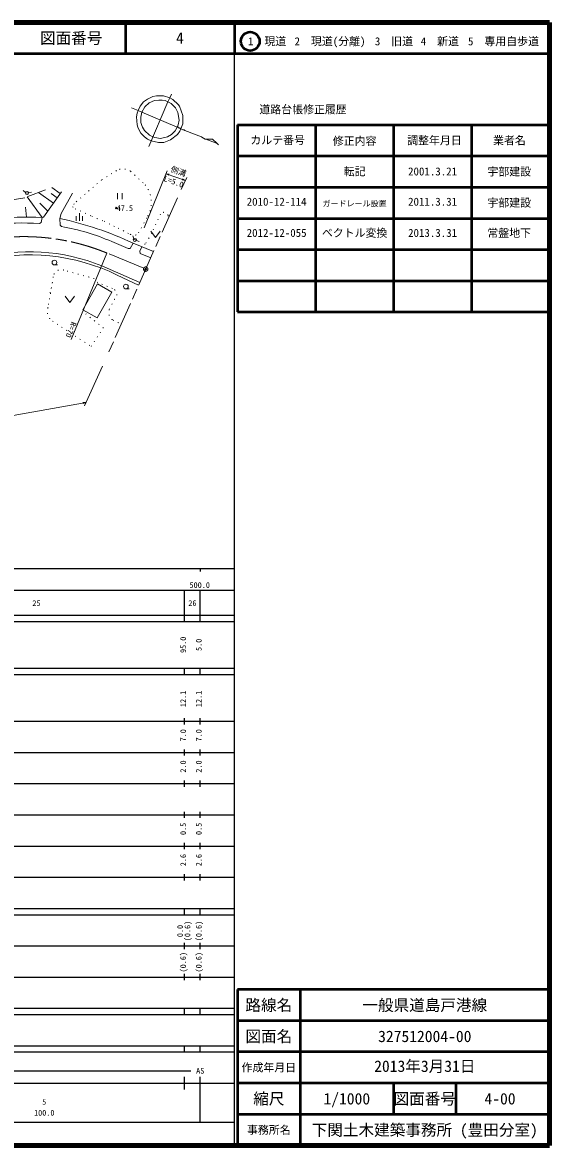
# Model space of a CAD drawing. Units: millimetres, scale not verified. Extents: x 40000 to 680000, y 20000 to 380000.
# Drawn here: x 511009 to 680000, y 20000 to 380000 of the extents above; entities that cross this region are included whole.
import ezdxf
from ezdxf.enums import TextEntityAlignment as Align

# ---------------------------------------------------------------- set-up
doc = ezdxf.new("R2010")
doc.units = ezdxf.units.MM
doc.header["$LTSCALE"] = 1000
doc.header["$PDMODE"] = 32
doc.header["$PDSIZE"] = 500
for name, pattern in [('CHAIN', [18.5, 12, -1.5, 3.5, -1.5]), ('DASHED', [7.5, 6, -1.5]), ('DOTTED', [1.75, 0.25, -1.5])]:
    doc.linetypes.add(name, pattern=pattern)
for name, color, linetype, lineweight in [('M-BGD', 7, 'Continuous', 13), ('M-BMK', 2, 'CHAIN', 13), ('M-STR-HTXT', 7, 'Continuous', 13), ('M-STR-STRC', 7, 'Continuous', 13), ('M-TTL', 2, 'Continuous', 140), ('M-TTL-BAND', 7, 'Continuous', 25), ('M-TTL-FRAM', 2, 'Continuous', 50), ('M-TTL-LINE', 7, 'Continuous', 50)]:
    doc.layers.add(name, color=color, linetype=linetype, lineweight=lineweight)
doc.layers.add('M-OTRS', color=6, linetype='Continuous')
doc.layers.add('M-TTL-TXT', color=7, linetype='Continuous')
doc.styles.add('ＭＳ ゴシック', font='')
doc.styles.get('ＭＳ ゴシック').set_extended_font_data('MS Gothic')

# ---------------------------------------------------------------- blocks, each defined once
blk = doc.blocks.new('電話柱1')
at = {"color": 7, "linetype": 'Continuous', "lineweight": 13}
for p, q in [((-1.203, 0.848), (-0.496, 0.14)), ((-0.516, 0.002), (0.484, 0.002)), ((1.475, 0.164), (0.478, 0.078))]:
    blk.add_line(p, q, dxfattribs=at)
blk.add_circle((-0.016, 0.002), 0.5, dxfattribs=at)
blk = doc.blocks.new('畑')
at = {"color": 7, "linetype": 'Continuous', "lineweight": 13}
for p, q in [((-1.5, 2), (0, 0)), ((0, 0), (1.5, 2))]:
    blk.add_line(p, q, dxfattribs=at)
blk = doc.blocks.new('荒地')
at = {"color": 7, "linetype": 'Continuous', "lineweight": 13}
for p, q in [((-1, 1.5), (-1, 0)), ((0, 0), (0, 2.5)), ((1, 1.5), (1, 0))]:
    blk.add_line(p, q, dxfattribs=at)
blk = doc.blocks.new('田')
at = {"color": 7, "linetype": 'Continuous', "lineweight": 13}
for p, q in [((-0.75, 2), (-0.75, 0)), ((0.75, 0), (0.75, 2))]:
    blk.add_line(p, q, dxfattribs=at)
blk = doc.blocks.new('広葉樹林')
at = {"color": 7, "linetype": 'Continuous', "lineweight": 13}
blk.add_line((0, 0), (1, 0), dxfattribs=at)
blk.add_circle((0, 0.75), 0.75, dxfattribs=at)
blk = doc.blocks.new('open_arrow')
at = {"color": 0, "linetype": 'Continuous', "lineweight": -2}
blk.add_lwpolyline([(7.5, 1.25), (0, 0), (7.5, -1.25)], dxfattribs=at)

msp = doc.modelspace()

# ---------------------------------------------------------------- linework, layer by layer
at = {"layer": 'M-BGD'}
for p, q in [((558744, 357065), (558236, 355880)), ((557644, 354525), (551508, 340208)), ((558236, 355880), (557644, 354525)), ((545960, 352663), (548076, 351816)), ((548076, 351816), (549262, 351223)), ((549262, 351223), (560607, 346482)), ((569836, 342587), (573392, 341233)), ((573392, 341233), (573900, 340809)), ((517289, 317452), (512562, 324126)), ((520913, 322053), (516177, 325507)), ((517782, 317622), (523526, 325752)), ((522163, 323822), (520260, 325209)), ((523131, 325193), (520459, 327142)), ((523466, 318755), (527015, 325331)), ((512352, 317637), (512001, 320754)), ((519117, 319512), (516575, 322090)), ((517289, 317452), (517782, 317622)), ((523005, 317201), (523466, 318755)), ((546469, 309293), (553037, 306588)), ((548625, 296665), (536497, 301995)), ((548214, 295740), (541359, 299043)), ((519837, 293427), (520007, 293427))]:
    msp.add_line(p, q, dxfattribs=at)
at = {"layer": 'M-BGD', "linetype": 'DOTTED'}
for p, q in [((541135, 332497), (536403, 329529)), ((545666, 332296), (550358, 327965)), ((536403, 329529), (527541, 321910)), ((527541, 321910), (527060, 320948)), ((527060, 320948), (527902, 320306)), ((527902, 320306), (533275, 317860)), ((533275, 317860), (537205, 316256)), ((548233, 312567), (551160, 317900)), ((555250, 318542), (552483, 312486)), ((557677, 318172), (557846, 317406)), ((537205, 316256), (541696, 314050)), ((541696, 314050), (545586, 312085)), ((552483, 312486), (550358, 308918)), ((550358, 308918), (549035, 308837)), ((534037, 297890), (524253, 300617)), ((520884, 298451), (519200, 288587)), ((535160, 296607), (534037, 297890)), ((539892, 294682), (535160, 296607)), ((538849, 288025), (540373, 291153)), ((536925, 282090), (531311, 286582)), ((540052, 284577), (543138, 283141)), ((520644, 284256), (532995, 276156)), ((532995, 276156), (536925, 282090))]:
    msp.add_line(p, q, dxfattribs=at)
at = {"layer": 'M-BGD', "linetype": 'DASHED'}
for p, q in [((518376, 326346), (511759, 323820)), ((511759, 323820), (507669, 323098))]:
    msp.add_line(p, q, dxfattribs=at)
at = {"layer": 'M-BGD', "linetype": 'CHAIN'}
msp.add_line((560674, 323768), (538331, 273511), dxfattribs=at)
at = {"layer": 'M-BGD'}
for points in [[(558236, 355880), (556204, 356473), (554003, 356473), (552818, 356219), (551124, 355457), (549854, 354525), (548754, 353171), (548076, 351816)], [(557644, 354525), (556797, 354949), (555781, 355118), (554680, 355118), (553326, 354949), (551632, 354187), (550278, 352917), (549262, 351223)], [(557644, 354525), (558660, 354017), (560099, 352663), (560861, 351139), (561200, 348683), (560946, 347159), (560607, 346482)], [(558236, 355880), (559252, 355287), (560946, 353679), (561369, 353171), (562470, 350207), (562385, 347498), (561792, 345889)], [(548076, 351816), (547738, 350969), (547568, 349699), (547738, 347159), (547992, 346397), (548500, 345297), (549008, 344535), (550108, 343349), (551124, 342587), (552225, 342079)], [(549262, 351223), (548923, 349615), (548923, 348683), (549008, 347921), (549262, 346990), (549516, 346397), (550108, 345381), (551717, 343857), (552818, 343349)], [(561792, 345889), (561454, 345127), (560692, 344111), (558490, 342333), (556289, 341571), (554596, 341571), (552225, 342079)], [(560607, 346482), (559930, 345297), (559422, 344704), (558744, 344111), (557559, 343349), (555273, 342841), (553410, 343095), (552818, 343349)], [(560607, 346482), (561030, 346397), (561200, 346143), (561538, 346143), (561792, 345889)], [(561792, 345889), (562385, 345635), (562808, 345635), (563062, 345381), (568396, 343349), (568481, 343180), (569582, 342587), (569836, 342587)], [(569836, 342587), (571952, 342587), (573392, 341233)]]:
    msp.add_lwpolyline(points, dxfattribs=at)
msp.add_lwpolyline([(534980, 285278), (530354, 287909), (535060, 296186), (539686, 293555)], close=True, dxfattribs=at)
at = {"layer": 'M-BGD', "linetype": 'DOTTED'}
for centre, radius, start, end in [((543243, 328824), 4234, 55.08167, 119.85121), ((543400, 322346), 8944, 330.18919, 38.92236), ((556379, 317803), 1349, 15.88899, 146.79969), ((546683, 313571), 1847, 233.55953, 327.05016), ((523425, 298202), 2553, 71.0808, 174.38965), ((539331, 292808), 1956, 302.1955, 73.33483), ((522769, 287370), 3770, 161.17966, 235.69024), ((541599, 287050), 2917, 160.47699, 237.98436)]:
    msp.add_arc(centre, radius, start, end, dxfattribs=at)
at = {"layer": 'M-BGD'}
for centre, radius, start, end in [((511711, 234715), 82925, 86.1382, 108.1495), ((498603, 206029), 113819, 65.13081, 77.61986), ((513131, 243859), 62656, 68.10363, 104.82602), ((513357, 241525), 63973, 64.04157, 104.33504)]:
    msp.add_arc(centre, radius, start, end, dxfattribs=at)
msp.add_point((541074, 320504), dxfattribs=at)
at = {"layer": 'M-BMK'}
msp.add_line((549872, 301193), (538095, 306080), dxfattribs=at)
msp.add_circle((550518, 300924), 700, dxfattribs=at)
msp.add_arc((511450, 241350), 70000, 67.62588, 108.84917, dxfattribs=at)
at = {"layer": 'M-OTRS'}
msp.add_point((550518, 300924), dxfattribs=at)
at = {"layer": 'M-STR-HTXT'}
for p, q in [((550067, 314161), (557420, 332451)), ((557046, 331522), (563255, 329373)), ((561929, 326493), (563675, 330286)), ((538095, 306080), (526676, 278339)), ((536687, 269865), (530913, 257063)), ((394589, 234137), (531405, 258152))]:
    msp.add_line(p, q, dxfattribs=at)
at = {"layer": 'M-STR-STRC'}
for p, q in [((517040, 315847), (517296, 317452)), ((523125, 315075), (523005, 317201)), ((516425, 315516), (517040, 315847)), ((523503, 314618), (523125, 315075)), ((544945, 307566), (539623, 309777)), ((544945, 307566), (545536, 307566)), ((545536, 307566), (546469, 309293)), ((549300, 308127), (548599, 306719)), ((548599, 306719), (548760, 305985)), ((552144, 304581), (548760, 305985))]:
    msp.add_line(p, q, dxfattribs=at)
for start, end in [(85.5873, 109.64011), (66.61991, 79.94848)]:
    msp.add_arc((510846, 243212), 72519, start, end, dxfattribs=at)
at = {"layer": 'M-TTL'}
for p, q in [((680000, 380000), (40000, 380000)), ((680000, 20000), (680000, 380000)), ((40000, 20000), (680000, 20000))]:
    msp.add_line(p, q, dxfattribs=at)
at = {"layer": 'M-TTL-BAND'}
for p, q in [((579000, 20000), (579000, 370000)), ((40000, 205000), (579000, 205000)), ((568000, 205000), (568000, 204000)), ((68000, 198000), (579000, 198000)), ((563000, 188000), (563000, 198000)), ((568000, 188000), (568000, 198000)), ((40000, 190000), (579000, 190000)), ((40000, 188000), (579000, 188000)), ((40000, 173000), (579000, 173000)), ((563000, 171000), (563000, 173000)), ((568000, 171000), (568000, 173000)), ((40000, 171000), (579000, 171000)), ((40000, 156000), (579000, 156000)), ((563000, 155000), (563000, 157000)), ((568000, 155000), (568000, 157000)), ((46000, 146000), (579000, 146000)), ((563000, 145000), (563000, 147000)), ((568000, 145000), (568000, 147000)), ((563000, 135000), (563000, 137000)), ((568000, 135000), (568000, 137000)), ((52000, 136000), (579000, 136000)), ((46000, 126000), (579000, 126000)), ((563000, 125000), (563000, 127000)), ((568000, 125000), (568000, 127000)), ((52000, 116000), (579000, 116000)), ((563000, 115000), (563000, 117000)), ((568000, 115000), (568000, 117000)), ((46000, 106000), (579000, 106000)), ((563000, 105000), (563000, 107000)), ((568000, 105000), (568000, 107000)), ((40000, 96000), (579000, 96000)), ((40000, 94000), (579000, 94000)), ((563000, 94000), (563000, 96000)), ((568000, 94000), (568000, 96000)), ((49000, 84000), (579000, 84000)), ((563000, 83000), (563000, 85000)), ((568000, 83000), (568000, 85000)), ((40000, 74000), (579000, 74000)), ((563000, 73000), (563000, 75000)), ((568000, 73000), (568000, 75000)), ((40000, 64000), (579000, 64000)), ((40000, 62000), (579000, 62000)), ((563000, 62000), (563000, 64000)), ((568000, 62000), (568000, 64000)), ((40000, 52000), (579000, 52000)), ((563000, 50000), (563000, 52000)), ((568000, 50000), (568000, 52000)), ((40000, 50000), (579000, 50000)), ((71000, 44000), (565000, 44000)), ((40000, 40000), (579000, 40000)), ((563000, 38000), (563000, 42000)), ((568000, 27500), (568000, 42000)), ((68000, 27500), (579000, 27500))]:
    msp.add_line(p, q, dxfattribs=at)
at = {"layer": 'M-TTL-FRAM'}
for p, q in [((580000, 347197), (580000, 287197)), ((580000, 347197), (680000, 347197)), ((580000, 287197), (680000, 287197)), ((680000, 70000), (580000, 70000)), ((580000, 70000), (580000, 20000))]:
    msp.add_line(p, q, dxfattribs=at)
at = {"layer": 'M-TTL-LINE'}
for p, q in [((543997, 380000), (543997, 370000)), ((579000, 380000), (579000, 370000)), ((40000, 370000), (680000, 370000)), ((605000, 347197), (605000, 287197)), ((630000, 347197), (630000, 287197)), ((655000, 347197), (655000, 287197)), ((580000, 337197), (680000, 337197)), ((580000, 327197), (680000, 327197)), ((580000, 317197), (680000, 317197)), ((580000, 307197), (680000, 307197)), ((580000, 297197), (680000, 297197)), ((600000, 70000), (600000, 20000)), ((680000, 60000), (580000, 60000)), ((680000, 50000), (580000, 50000)), ((680000, 40000), (580000, 40000)), ((630000, 40000), (630000, 30000)), ((650000, 40000), (650000, 30000)), ((680000, 30000), (580000, 30000))]:
    msp.add_line(p, q, dxfattribs=at)
msp.add_circle((584031, 373958), 3000, dxfattribs=at)

# ---------------------------------------------------------------- block references
at = {"layer": 'M-BGD', "xscale": 1000, "yscale": 1000}
for p, rotation in [((512482, 325366), 3.81407), ((547069, 310288), 333.43495)]:
    msp.add_blockref('電話柱1', p, dxfattribs=dict(at, rotation=rotation))
for name, p in [('田', (542257, 323311)), ('荒地', (529264, 316413)), ('畑', (553645, 311120)), ('広葉樹林', (521244, 302298)), ('広葉樹林', (544182, 294599)), ('畑', (526217, 290268))]:
    msp.add_blockref(name, p, dxfattribs=at)
at = {"layer": 'M-STR-HTXT', "xscale": 133, "yscale": 133}
for p, rotation in [((557046, 331522), 340.9), ((563255, 329373), 160.9), ((531405, 258152), 190)]:
    msp.add_blockref('open_arrow', p, dxfattribs=dict(at, rotation=rotation))

# ---------------------------------------------------------------- texts
at = {"layer": 'M-BGD', "style": 'ＭＳ ゴシック'}
msp.add_text('47.5', height=1833, dxfattribs=at).set_placement((541234, 320504), align=Align.MIDDLE_LEFT)
at = {"layer": 'M-STR-HTXT', "style": 'ＭＳ ゴシック'}
for s, p in [('側溝', (560554, 330872)), ('L=5.0', (559011, 327606))]:
    msp.add_text(s, height=1833, rotation=340.089, dxfattribs=at).set_placement(p, align=Align.BOTTOM_CENTER)
msp.add_text('R=70', height=1833, rotation=247.626, dxfattribs=at).set_placement((524228, 279645), align=Align.BOTTOM_RIGHT)
at = {"layer": 'M-TTL-BAND', "style": 'ＭＳ ゴシック'}
for s, p in [('500.0', (567844, 198195)), ('25', (515500, 192405)), ('26', (565500, 192405)), ('AS', (568000, 42500)), ('5', (518000, 32523)), ('100.0', (518000, 29033))]:
    msp.add_text(s, height=1833, dxfattribs=at).set_placement(p, align=Align.BOTTOM_CENTER)
for s, p in [('95.0', (564000, 180500)), ('5.0', (569000, 180500)), ('12.1', (564000, 163174)), ('12.1', (569000, 163174)), ('7.0', (564000, 151500)), ('7.0', (569000, 151500)), ('2.0', (564000, 141500)), ('2.0', (569000, 141500)), ('0.5', (564000, 121500)), ('0.5', (569000, 121500)), ('2.6', (564000, 111500)), ('2.6', (569000, 111500)), ('0.0', (563000, 88764)), ('(0.6)', (565370, 88764)), ('(0.6)', (569000, 88764)), ('(0.6)', (564000, 78764)), ('(0.6)', (569000, 78764))]:
    msp.add_text(s, height=1833, rotation=90, dxfattribs=at).set_placement(p, align=Align.BOTTOM_CENTER)
at = {"layer": 'M-TTL-TXT', "style": 'ＭＳ ゴシック'}
for s, height, p in [('図面番号', 3666, (526622, 375000)), ('4', 3666, (561497, 375000)), ('1\u3000現道', 2566, (589448, 373958)), ('2\u3000現道(分離)', 2566, (609619, 373958)), ('3\u3000旧道', 2566, (630121, 373958)), ('4\u3000新道', 2566, (644824, 373958)), ('5\u3000専用自歩道', 2566, (665228, 373958)), ('道路台帳修正履歴', 2566, (600968, 352113)), ('カルテ番号', 2566, (592839, 342277)), ('修正内容', 2566, (617509, 342023)), ('調整年月日', 2566, (643089, 342197)), ('業者名', 2566, (667134, 342197)), ('転記', 2566, (617500, 332245)), ('2001.3.21', 2566, (642500, 332245)), ('宇部建設', 2566, (667077, 332189)), ('宇部建設', 2566, (667077, 322189)), ('路線名', 3666, (590000, 65000)), ('路線名', 3666, (590000, 65000)), ('一般県道島戸港線', 3666, (640000, 65000)), ('図面名', 3666, (590000, 55000)), ('図面名', 3666, (590000, 55000)), ('327512004-00', 3666, (640000, 55000)), ('作成年月日', 2566, (590000, 45000)), ('作成年月日', 2566, (590000, 45000)), ('縮尺', 3666, (590000, 35000)), ('縮尺', 3666, (590000, 35000)), ('1/1000', 3666, (615000, 35000)), ('図面番号', 3666, (640000, 35000)), ('図面番号', 3666, (640000, 35000)), ('4-00', 3666, (664125, 35000)), ('事務所名', 2566, (590000, 25000)), ('事務所名', 2566, (590000, 25000)), ('下関土木建築事務所 (豊田分室)', 3666, (640000, 25000))]:
    msp.add_text(s, height=height, dxfattribs=at).set_placement(p, align=Align.MIDDLE_CENTER)
for s, height, p in [('2010-12-114', 2566, (592500, 320495)), ('ガードレール設置', 1833, (617500, 320495)), ('2011.3.31', 2566, (642500, 320495)), ('2012-12-055', 2566, (592500, 310495)), ('ベクトル変換', 2566, (617500, 310495)), ('2013.3.31', 2566, (642500, 310495)), ('常盤地下', 2566, (667077, 310439)), ('2013年3月31日', 3666, (640000, 42500))]:
    msp.add_text(s, height=height, dxfattribs=at).set_placement(p, align=Align.BOTTOM_CENTER)

doc.saveas('drawing.dxf')
